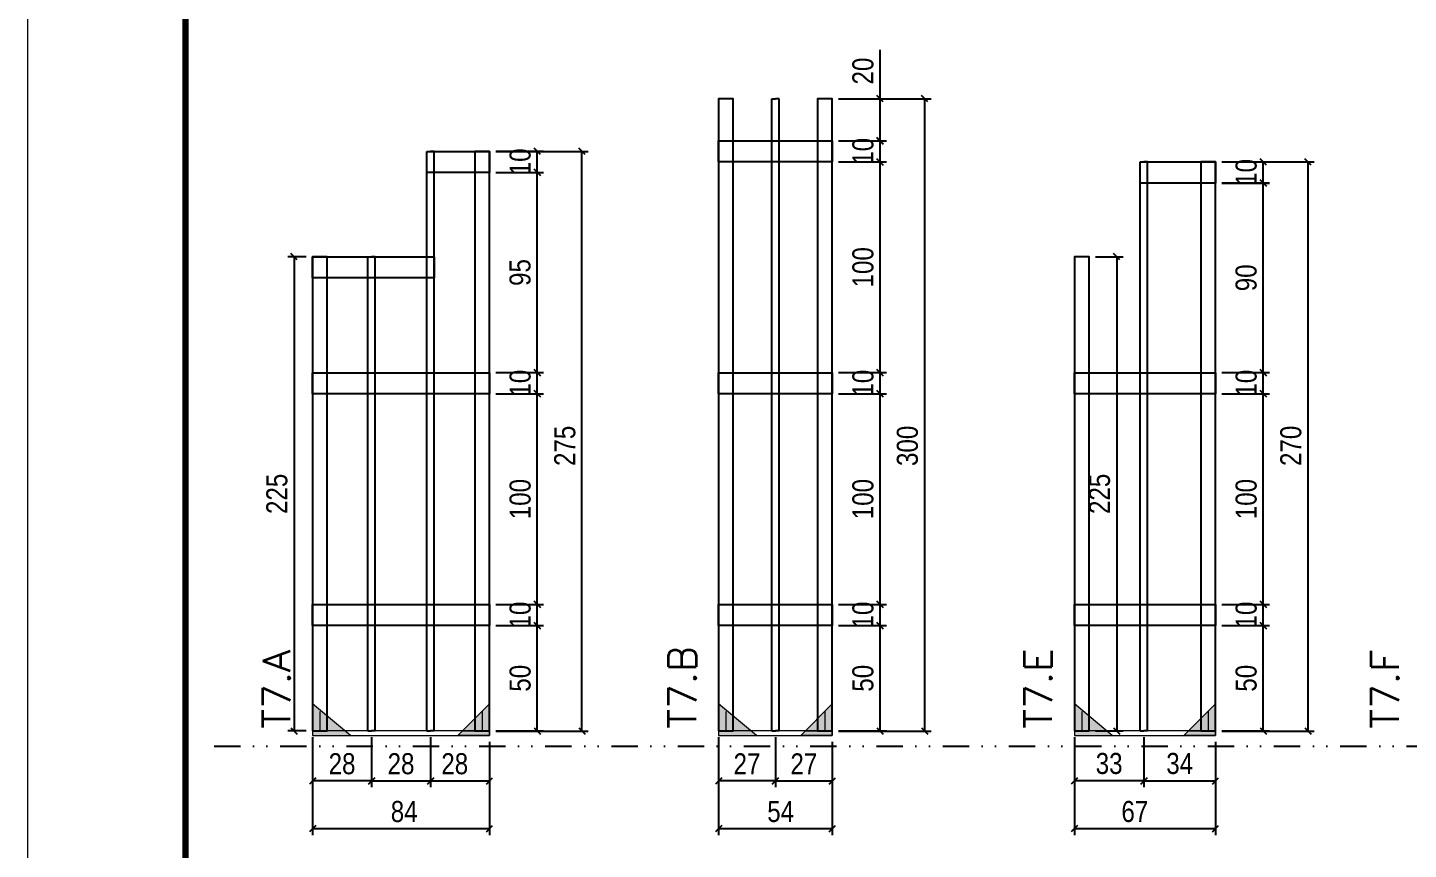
# Model space of a CAD drawing. Extents: x 14400 to 27878, y -21631 to 6985.
# Drawn here: x 19182 to 19838, y -666 to -277 of the extents above; entities that cross this region are included whole.
import ezdxf

# ---------------------------------------------------------------- set-up
doc = ezdxf.new("R2010")
doc.units = 0
for name, pattern in [('DASHED', [0.75, 0.5, -0.25]), ('DIVIDE2', [0.625, 0.25, -0.125, 0, -0.125, 0, -0.125]), ('HIDDEN', [0.375, 0.25, -0.125])]:
    doc.linetypes.add(name, pattern=pattern)
for name, color, linetype in [('COTA', 241, 'Continuous'), ('Nível', 160, 'Continuous'), ('SARR_2.2x10', 60, 'Continuous'), ('SARR_3.5x7', 81, 'Continuous'), ('SARR_7x7', 40, 'Continuous')]:
    doc.layers.add(name, color=color, linetype=linetype)
for name, color, linetype, lineweight in [('Folhas', 255, 'Continuous', 9), ('Madeira', 126, 'Continuous', 18), ('Sarr 2.2x7', 40, 'Continuous', 9), ('SARRAFO DE PRESSAO', 251, 'DASHED', 9), ('Texto Seção', 7, 'Continuous', 15)]:
    doc.layers.add(name, color=color, linetype=linetype, lineweight=lineweight)
doc.styles.add('COTA TECNICA', font='techl___.ttf', dxfattribs={"height": 10})
doc.styles.add('REGUA-120', font='ROMANS.shx', dxfattribs={"height": 15})
doc.dimstyles.new('PAINEL', dxfattribs={"dimtxt": 10, "dimasz": 3, "dimexe": 3, "dimexo": 3, "dimgap": 3, "dimtad": 1, "dimdec": 1, "dimzin": 12, "dimdsep": 46, "dimtxsty": 'COTA TECNICA', "dimblk1": 'OBLIQUE', "dimblk2": 'OBLIQUE', "dimsah": 1, "dimcen": 0.9, "dimclrd": 4, "dimclre": 4, "dimclrt": 240, "dimadec": 1, "dimazin": 3, "dimtfac": 1, "dimtdec": 1, "dimtmove": 0, "dimatfit": 3, "dimfxl": 1, "dimtolj": 1, "dimtzin": 12, "dimarcsym": 0})

# ---------------------------------------------------------------- blocks, each defined once
blk = doc.blocks.new('9999999999')
at = {"layer": 'Folhas'}
blk.add_lwpolyline([(98138.98, 34190.21), (99623.98, 34190.21), (99623.98, 35240.21), (98138.98, 35240.21)], close=True, dxfattribs=at)
at = {"layer": 'Folhas', "color": 30, "const_width": 3}
blk.add_lwpolyline([(98213.98, 34230.21), (99583.98, 34230.21), (99583.98, 35200.21), (98213.98, 35200.21)], close=True, dxfattribs=at)
blk = doc.blocks.new('_Oblique')
at = {"color": 0, "linetype": 'ByBlock', "lineweight": -2}
blk.add_line((-0.5, -0.5), (0.5, 0.5), dxfattribs=at)
blk = doc.blocks.new('*D7256')
at = {"layer": 'COTA', "color": 4, "lineweight": -2, "transparency": 16777216}
for p, q in [((19317.25, -628.44), (19317.25, -659.62)), ((19401.25, -628.44), (19401.25, -659.62)), ((19401.25, -656.62), (19317.25, -656.62))]:
    blk.add_line(p, q, dxfattribs=at)
at = {"layer": 'Defpoints', "color": 0, "transparency": 16777216}
for p in [(19317.25, -625.44), (19401.25, -625.44), (19317.25, -656.62)]:
    blk.add_point(p, dxfattribs=at)
at = {"layer": 'COTA', "color": 4, "lineweight": -2, "transparency": 16777216, "xscale": 3, "yscale": 3, "zscale": 3, "rotation": 180}
blk.add_blockref('_Oblique', (19317.25, -656.62), dxfattribs=at)
at = {"layer": 'COTA', "color": 4, "lineweight": -2, "transparency": 16777216, "xscale": 3, "yscale": 3, "zscale": 3}
blk.add_blockref('_Oblique', (19401.25, -656.62), dxfattribs=at)
at = {"layer": 'COTA', "color": 240, "transparency": 16777216, "insert": (19360.75, -648.52), "char_height": 10, "attachment_point": 5, "style": 'COTA TECNICA'}
blk.add_mtext('\\A1;84', dxfattribs=at)
blk = doc.blocks.new('*D7257')
at = {"layer": 'COTA', "color": 4, "lineweight": -2, "transparency": 16777216}
for p, q in [((19317.25, -613.24), (19317.25, -636.94)), ((19345.25, -613.24), (19345.25, -636.94)), ((19345.25, -633.94), (19317.25, -633.94))]:
    blk.add_line(p, q, dxfattribs=at)
at = {"layer": 'Defpoints', "color": 0, "transparency": 16777216}
for p in [(19317.25, -610.24), (19345.25, -610.24), (19317.25, -633.94)]:
    blk.add_point(p, dxfattribs=at)
at = {"layer": 'COTA', "color": 4, "lineweight": -2, "transparency": 16777216, "xscale": 3, "yscale": 3, "zscale": 3, "rotation": 180}
blk.add_blockref('_Oblique', (19317.25, -633.94), dxfattribs=at)
at = {"layer": 'COTA', "color": 4, "lineweight": -2, "transparency": 16777216, "xscale": 3, "yscale": 3, "zscale": 3}
blk.add_blockref('_Oblique', (19345.25, -633.94), dxfattribs=at)
at = {"layer": 'COTA', "color": 240, "transparency": 16777216, "insert": (19331.25, -625.85), "char_height": 10, "attachment_point": 5, "style": 'COTA TECNICA'}
blk.add_mtext('\\A1;28', dxfattribs=at)
blk = doc.blocks.new('*D7258')
at = {"layer": 'COTA', "color": 4, "lineweight": -2, "transparency": 16777216}
for p, q in [((19373.25, -613.24), (19373.25, -636.94)), ((19401.25, -615.44), (19401.25, -636.94)), ((19373.25, -633.94), (19401.25, -633.94))]:
    blk.add_line(p, q, dxfattribs=at)
at = {"layer": 'Defpoints', "color": 0, "transparency": 16777216}
for p in [(19373.25, -610.24), (19401.25, -612.44), (19401.25, -633.94)]:
    blk.add_point(p, dxfattribs=at)
at = {"layer": 'COTA', "color": 4, "lineweight": -2, "transparency": 16777216, "xscale": 3, "yscale": 3, "zscale": 3, "rotation": 180}
blk.add_blockref('_Oblique', (19373.25, -633.94), dxfattribs=at)
at = {"layer": 'COTA', "color": 4, "lineweight": -2, "transparency": 16777216, "xscale": 3, "yscale": 3, "zscale": 3}
blk.add_blockref('_Oblique', (19401.25, -633.94), dxfattribs=at)
at = {"layer": 'COTA', "color": 240, "transparency": 16777216, "insert": (19384.75, -625.85), "char_height": 10, "attachment_point": 5, "style": 'COTA TECNICA'}
blk.add_mtext('\\A1;28', dxfattribs=at)
blk = doc.blocks.new('*D7259')
at = {"layer": 'COTA', "color": 4, "lineweight": -2, "transparency": 16777216}
for p, q in [((19404.25, -560.24), (19426.95, -560.24)), ((19423.95, -610.24), (19423.95, -560.24)), ((19404.25, -610.24), (19426.95, -610.24))]:
    blk.add_line(p, q, dxfattribs=at)
at = {"layer": 'Defpoints', "color": 0, "transparency": 16777216}
for p in [(19401.25, -560.24), (19423.95, -560.24), (19401.25, -610.24)]:
    blk.add_point(p, dxfattribs=at)
at = {"layer": 'COTA', "color": 4, "lineweight": -2, "transparency": 16777216, "xscale": 3, "yscale": 3, "zscale": 3}
for p, rotation in [((19423.95, -560.24), 90), ((19423.95, -610.24), 270)]:
    blk.add_blockref('_Oblique', p, dxfattribs=dict(at, rotation=rotation))
at = {"layer": 'COTA', "color": 240, "transparency": 16777216, "insert": (19415.84, -585.24), "char_height": 10, "attachment_point": 5, "rotation": 90, "style": 'COTA TECNICA'}
blk.add_mtext('\\A1;50', dxfattribs=at)
blk = doc.blocks.new('*D7260')
at = {"layer": 'COTA', "color": 4, "lineweight": -2, "transparency": 16777216}
for p, q in [((19345.25, -613.24), (19345.25, -636.94)), ((19373.25, -613.24), (19373.25, -636.94)), ((19345.25, -633.94), (19373.25, -633.94))]:
    blk.add_line(p, q, dxfattribs=at)
at = {"layer": 'Defpoints', "color": 0, "transparency": 16777216}
for p in [(19345.25, -610.24), (19373.25, -610.24), (19373.25, -633.94)]:
    blk.add_point(p, dxfattribs=at)
at = {"layer": 'COTA', "color": 4, "lineweight": -2, "transparency": 16777216, "xscale": 3, "yscale": 3, "zscale": 3, "rotation": 180}
blk.add_blockref('_Oblique', (19345.25, -633.94), dxfattribs=at)
at = {"layer": 'COTA', "color": 4, "lineweight": -2, "transparency": 16777216, "xscale": 3, "yscale": 3, "zscale": 3}
blk.add_blockref('_Oblique', (19373.25, -633.94), dxfattribs=at)
at = {"layer": 'COTA', "color": 240, "transparency": 16777216, "insert": (19359.25, -625.85), "char_height": 10, "attachment_point": 5, "style": 'COTA TECNICA'}
blk.add_mtext('\\A1;28', dxfattribs=at)
blk = doc.blocks.new('*D7261')
at = {"layer": 'COTA', "color": 4, "lineweight": -2, "transparency": 16777216}
for p, q in [((19404.25, -550.24), (19426.95, -550.24)), ((19423.95, -560.24), (19423.95, -550.24)), ((19404.25, -560.24), (19426.95, -560.24))]:
    blk.add_line(p, q, dxfattribs=at)
at = {"layer": 'Defpoints', "color": 0, "transparency": 16777216}
for p in [(19401.25, -550.24), (19423.95, -550.24), (19401.25, -560.24)]:
    blk.add_point(p, dxfattribs=at)
at = {"layer": 'COTA', "color": 4, "lineweight": -2, "transparency": 16777216, "xscale": 3, "yscale": 3, "zscale": 3}
for p, rotation in [((19423.95, -550.24), 90), ((19423.95, -560.24), 270)]:
    blk.add_blockref('_Oblique', p, dxfattribs=dict(at, rotation=rotation))
at = {"layer": 'COTA', "color": 240, "transparency": 16777216, "insert": (19415.84, -555.24), "char_height": 10, "attachment_point": 5, "rotation": 90, "style": 'COTA TECNICA'}
blk.add_mtext('\\A1;10', dxfattribs=at)
blk = doc.blocks.new('*D7262')
at = {"layer": 'COTA', "color": 4, "lineweight": -2, "transparency": 16777216}
for p, q in [((19404.25, -450.24), (19426.95, -450.24)), ((19423.95, -550.24), (19423.95, -450.24)), ((19404.25, -550.24), (19426.95, -550.24))]:
    blk.add_line(p, q, dxfattribs=at)
at = {"layer": 'Defpoints', "color": 0, "transparency": 16777216}
for p in [(19401.25, -450.24), (19423.95, -450.24), (19401.25, -550.24)]:
    blk.add_point(p, dxfattribs=at)
at = {"layer": 'COTA', "color": 4, "lineweight": -2, "transparency": 16777216, "xscale": 3, "yscale": 3, "zscale": 3}
for p, rotation in [((19423.95, -450.24), 90), ((19423.95, -550.24), 270)]:
    blk.add_blockref('_Oblique', p, dxfattribs=dict(at, rotation=rotation))
at = {"layer": 'COTA', "color": 240, "transparency": 16777216, "insert": (19415.84, -500.24), "char_height": 10, "attachment_point": 5, "rotation": 90, "style": 'COTA TECNICA'}
blk.add_mtext('\\A1;100', dxfattribs=at)
blk = doc.blocks.new('*D7263')
at = {"layer": 'COTA', "color": 4, "lineweight": -2, "transparency": 16777216}
for p, q in [((19404.25, -440.24), (19426.95, -440.24)), ((19423.95, -450.24), (19423.95, -440.24)), ((19404.25, -450.24), (19426.95, -450.24))]:
    blk.add_line(p, q, dxfattribs=at)
at = {"layer": 'Defpoints', "color": 0, "transparency": 16777216}
for p in [(19401.25, -440.24), (19423.95, -440.24), (19401.25, -450.24)]:
    blk.add_point(p, dxfattribs=at)
at = {"layer": 'COTA', "color": 4, "lineweight": -2, "transparency": 16777216, "xscale": 3, "yscale": 3, "zscale": 3}
for p, rotation in [((19423.95, -440.24), 90), ((19423.95, -450.24), 270)]:
    blk.add_blockref('_Oblique', p, dxfattribs=dict(at, rotation=rotation))
at = {"layer": 'COTA', "color": 240, "transparency": 16777216, "insert": (19415.84, -445.24), "char_height": 10, "attachment_point": 5, "rotation": 90, "style": 'COTA TECNICA'}
blk.add_mtext('\\A1;10', dxfattribs=at)
blk = doc.blocks.new('*D7264')
at = {"layer": 'COTA', "color": 4, "lineweight": -2, "transparency": 16777216}
for p, q in [((19404.25, -345.24), (19426.95, -345.24)), ((19423.95, -440.24), (19423.95, -345.24)), ((19404.25, -440.24), (19426.95, -440.24))]:
    blk.add_line(p, q, dxfattribs=at)
at = {"layer": 'Defpoints', "color": 0, "transparency": 16777216}
for p in [(19401.25, -345.24), (19423.95, -345.24), (19401.25, -440.24)]:
    blk.add_point(p, dxfattribs=at)
at = {"layer": 'COTA', "color": 4, "lineweight": -2, "transparency": 16777216, "xscale": 3, "yscale": 3, "zscale": 3}
for p, rotation in [((19423.95, -345.24), 90), ((19423.95, -440.24), 270)]:
    blk.add_blockref('_Oblique', p, dxfattribs=dict(at, rotation=rotation))
at = {"layer": 'COTA', "color": 240, "transparency": 16777216, "insert": (19415.81, -392.74), "char_height": 10, "attachment_point": 5, "rotation": 90, "style": 'COTA TECNICA'}
blk.add_mtext('\\A1;95', dxfattribs=at)
blk = doc.blocks.new('*D7265')
at = {"layer": 'COTA', "color": 4, "lineweight": -2, "transparency": 16777216}
for p, q in [((19404.25, -335.24), (19426.95, -335.24)), ((19423.95, -345.24), (19423.95, -335.24)), ((19404.25, -345.24), (19426.95, -345.24))]:
    blk.add_line(p, q, dxfattribs=at)
at = {"layer": 'Defpoints', "color": 0, "transparency": 16777216}
for p in [(19401.25, -335.24), (19423.95, -335.24), (19401.25, -345.24)]:
    blk.add_point(p, dxfattribs=at)
at = {"layer": 'COTA', "color": 4, "lineweight": -2, "transparency": 16777216, "xscale": 3, "yscale": 3, "zscale": 3}
for p, rotation in [((19423.95, -335.24), 90), ((19423.95, -345.24), 270)]:
    blk.add_blockref('_Oblique', p, dxfattribs=dict(at, rotation=rotation))
at = {"layer": 'COTA', "color": 240, "transparency": 16777216, "insert": (19415.84, -340.24), "char_height": 10, "attachment_point": 5, "rotation": 90, "style": 'COTA TECNICA'}
blk.add_mtext('\\A1;10', dxfattribs=at)
blk = doc.blocks.new('*D7266')
at = {"layer": 'COTA', "color": 4, "lineweight": -2, "transparency": 16777216}
for p, q in [((19404.25, -335.28), (19448.16, -335.28)), ((19445.16, -610.28), (19445.16, -335.28)), ((19404.25, -610.28), (19448.16, -610.28))]:
    blk.add_line(p, q, dxfattribs=at)
at = {"layer": 'Defpoints', "color": 0, "transparency": 16777216}
for p in [(19401.25, -335.28), (19445.16, -335.28), (19401.25, -610.28)]:
    blk.add_point(p, dxfattribs=at)
at = {"layer": 'COTA', "color": 4, "lineweight": -2, "transparency": 16777216, "xscale": 3, "yscale": 3, "zscale": 3}
for p, rotation in [((19445.16, -335.28), 90), ((19445.16, -610.28), 270)]:
    blk.add_blockref('_Oblique', p, dxfattribs=dict(at, rotation=rotation))
at = {"layer": 'COTA', "color": 240, "transparency": 16777216, "insert": (19437.05, -474.98), "char_height": 10, "attachment_point": 5, "rotation": 90, "style": 'COTA TECNICA'}
blk.add_mtext('\\A1;275', dxfattribs=at)
blk = doc.blocks.new('*D7247')
at = {"layer": 'COTA', "color": 4, "lineweight": -2, "transparency": 16777216}
for p, q in [((19509.99, -628.44), (19509.99, -659.62)), ((19563.99, -628.44), (19563.99, -659.62)), ((19563.99, -656.62), (19509.99, -656.62))]:
    blk.add_line(p, q, dxfattribs=at)
at = {"layer": 'Defpoints', "color": 0, "transparency": 16777216}
for p in [(19509.99, -625.44), (19563.99, -625.44), (19509.99, -656.62)]:
    blk.add_point(p, dxfattribs=at)
at = {"layer": 'COTA', "color": 4, "lineweight": -2, "transparency": 16777216, "xscale": 3, "yscale": 3, "zscale": 3, "rotation": 180}
blk.add_blockref('_Oblique', (19509.99, -656.62), dxfattribs=at)
at = {"layer": 'COTA', "color": 4, "lineweight": -2, "transparency": 16777216, "xscale": 3, "yscale": 3, "zscale": 3}
blk.add_blockref('_Oblique', (19563.99, -656.62), dxfattribs=at)
at = {"layer": 'COTA', "color": 240, "transparency": 16777216, "insert": (19539.49, -648.51), "char_height": 10, "attachment_point": 5, "style": 'COTA TECNICA'}
blk.add_mtext('\\A1;54', dxfattribs=at)
blk = doc.blocks.new('*D7248')
at = {"layer": 'COTA', "color": 4, "lineweight": -2, "transparency": 16777216}
for p, q in [((19509.99, -613.24), (19509.99, -636.94)), ((19536.99, -613.24), (19536.99, -636.94)), ((19536.99, -633.94), (19509.99, -633.94))]:
    blk.add_line(p, q, dxfattribs=at)
at = {"layer": 'Defpoints', "color": 0, "transparency": 16777216}
for p in [(19509.99, -610.24), (19536.99, -610.24), (19509.99, -633.94)]:
    blk.add_point(p, dxfattribs=at)
at = {"layer": 'COTA', "color": 4, "lineweight": -2, "transparency": 16777216, "xscale": 3, "yscale": 3, "zscale": 3, "rotation": 180}
blk.add_blockref('_Oblique', (19509.99, -633.94), dxfattribs=at)
at = {"layer": 'COTA', "color": 4, "lineweight": -2, "transparency": 16777216, "xscale": 3, "yscale": 3, "zscale": 3}
blk.add_blockref('_Oblique', (19536.99, -633.94), dxfattribs=at)
at = {"layer": 'COTA', "color": 240, "transparency": 16777216, "insert": (19523.49, -625.87), "char_height": 10, "attachment_point": 5, "style": 'COTA TECNICA'}
blk.add_mtext('\\A1;27', dxfattribs=at)
blk = doc.blocks.new('*D7249')
at = {"layer": 'COTA', "color": 4, "lineweight": -2, "transparency": 16777216}
for p, q in [((19566.99, -560.24), (19589.69, -560.24)), ((19586.69, -610.24), (19586.69, -560.24)), ((19566.99, -610.24), (19589.69, -610.24))]:
    blk.add_line(p, q, dxfattribs=at)
at = {"layer": 'Defpoints', "color": 0, "transparency": 16777216}
for p in [(19563.99, -560.24), (19586.69, -560.24), (19563.99, -610.24)]:
    blk.add_point(p, dxfattribs=at)
at = {"layer": 'COTA', "color": 4, "lineweight": -2, "transparency": 16777216, "xscale": 3, "yscale": 3, "zscale": 3}
for p, rotation in [((19586.69, -560.24), 90), ((19586.69, -610.24), 270)]:
    blk.add_blockref('_Oblique', p, dxfattribs=dict(at, rotation=rotation))
at = {"layer": 'COTA', "color": 240, "transparency": 16777216, "insert": (19578.58, -585.24), "char_height": 10, "attachment_point": 5, "rotation": 90, "style": 'COTA TECNICA'}
blk.add_mtext('\\A1;50', dxfattribs=at)
blk = doc.blocks.new('*D7250')
at = {"layer": 'COTA', "color": 4, "lineweight": -2, "transparency": 16777216}
for p, q in [((19566.99, -550.24), (19589.69, -550.24)), ((19586.69, -560.24), (19586.69, -550.24)), ((19566.99, -560.24), (19589.69, -560.24))]:
    blk.add_line(p, q, dxfattribs=at)
at = {"layer": 'Defpoints', "color": 0, "transparency": 16777216}
for p in [(19563.99, -550.24), (19586.69, -550.24), (19563.99, -560.24)]:
    blk.add_point(p, dxfattribs=at)
at = {"layer": 'COTA', "color": 4, "lineweight": -2, "transparency": 16777216, "xscale": 3, "yscale": 3, "zscale": 3}
for p, rotation in [((19586.69, -550.24), 90), ((19586.69, -560.24), 270)]:
    blk.add_blockref('_Oblique', p, dxfattribs=dict(at, rotation=rotation))
at = {"layer": 'COTA', "color": 240, "transparency": 16777216, "insert": (19578.59, -555.24), "char_height": 10, "attachment_point": 5, "rotation": 90, "style": 'COTA TECNICA'}
blk.add_mtext('\\A1;10', dxfattribs=at)
blk = doc.blocks.new('*D7251')
at = {"layer": 'COTA', "color": 4, "lineweight": -2, "transparency": 16777216}
for p, q in [((19566.99, -450.24), (19589.69, -450.24)), ((19586.69, -550.24), (19586.69, -450.24)), ((19566.99, -550.24), (19589.69, -550.24))]:
    blk.add_line(p, q, dxfattribs=at)
at = {"layer": 'Defpoints', "color": 0, "transparency": 16777216}
for p in [(19563.99, -450.24), (19586.69, -450.24), (19563.99, -550.24)]:
    blk.add_point(p, dxfattribs=at)
at = {"layer": 'COTA', "color": 4, "lineweight": -2, "transparency": 16777216, "xscale": 3, "yscale": 3, "zscale": 3}
for p, rotation in [((19586.69, -450.24), 90), ((19586.69, -550.24), 270)]:
    blk.add_blockref('_Oblique', p, dxfattribs=dict(at, rotation=rotation))
at = {"layer": 'COTA', "color": 240, "transparency": 16777216, "insert": (19578.59, -500.24), "char_height": 10, "attachment_point": 5, "rotation": 90, "style": 'COTA TECNICA'}
blk.add_mtext('\\A1;100', dxfattribs=at)
blk = doc.blocks.new('*D7252')
at = {"layer": 'COTA', "color": 4, "lineweight": -2, "transparency": 16777216}
for p, q in [((19566.99, -440.24), (19589.69, -440.24)), ((19586.69, -450.24), (19586.69, -440.24)), ((19566.99, -450.24), (19589.69, -450.24))]:
    blk.add_line(p, q, dxfattribs=at)
at = {"layer": 'Defpoints', "color": 0, "transparency": 16777216}
for p in [(19563.99, -440.24), (19586.69, -440.24), (19563.99, -450.24)]:
    blk.add_point(p, dxfattribs=at)
at = {"layer": 'COTA', "color": 4, "lineweight": -2, "transparency": 16777216, "xscale": 3, "yscale": 3, "zscale": 3}
for p, rotation in [((19586.69, -440.24), 90), ((19586.69, -450.24), 270)]:
    blk.add_blockref('_Oblique', p, dxfattribs=dict(at, rotation=rotation))
at = {"layer": 'COTA', "color": 240, "transparency": 16777216, "insert": (19578.59, -445.24), "char_height": 10, "attachment_point": 5, "rotation": 90, "style": 'COTA TECNICA'}
blk.add_mtext('\\A1;10', dxfattribs=at)
blk = doc.blocks.new('*D7253')
at = {"layer": 'COTA', "color": 4, "lineweight": -2, "transparency": 16777216}
for p, q in [((19566.99, -340.28), (19589.69, -340.28)), ((19586.69, -440.24), (19586.69, -340.28)), ((19566.99, -440.24), (19589.69, -440.24))]:
    blk.add_line(p, q, dxfattribs=at)
at = {"layer": 'Defpoints', "color": 0, "transparency": 16777216}
for p in [(19563.99, -340.28), (19586.69, -340.28), (19563.99, -440.24)]:
    blk.add_point(p, dxfattribs=at)
at = {"layer": 'COTA', "color": 4, "lineweight": -2, "transparency": 16777216, "xscale": 3, "yscale": 3, "zscale": 3}
for p, rotation in [((19586.69, -340.28), 90), ((19586.69, -440.24), 270)]:
    blk.add_blockref('_Oblique', p, dxfattribs=dict(at, rotation=rotation))
at = {"layer": 'COTA', "color": 240, "transparency": 16777216, "insert": (19578.59, -390.26), "char_height": 10, "attachment_point": 5, "rotation": 90, "style": 'COTA TECNICA'}
blk.add_mtext('\\A1;100', dxfattribs=at)
blk = doc.blocks.new('*D7254')
at = {"layer": 'COTA', "color": 4, "lineweight": -2, "transparency": 16777216}
for p, q in [((19566.99, -330.24), (19589.69, -330.24)), ((19586.69, -340.24), (19586.69, -330.24)), ((19566.99, -340.24), (19589.69, -340.24))]:
    blk.add_line(p, q, dxfattribs=at)
at = {"layer": 'Defpoints', "color": 0, "transparency": 16777216}
for p in [(19563.99, -330.24), (19586.69, -330.24), (19563.99, -340.24)]:
    blk.add_point(p, dxfattribs=at)
at = {"layer": 'COTA', "color": 4, "lineweight": -2, "transparency": 16777216, "xscale": 3, "yscale": 3, "zscale": 3}
for p, rotation in [((19586.69, -330.24), 90), ((19586.69, -340.24), 270)]:
    blk.add_blockref('_Oblique', p, dxfattribs=dict(at, rotation=rotation))
at = {"layer": 'COTA', "color": 240, "transparency": 16777216, "insert": (19578.59, -335.24), "char_height": 10, "attachment_point": 5, "rotation": 90, "style": 'COTA TECNICA'}
blk.add_mtext('\\A1;10', dxfattribs=at)
blk = doc.blocks.new('*D7255')
at = {"layer": 'COTA', "color": 4, "lineweight": -2, "transparency": 16777216}
for p, q in [((19566.99, -310.28), (19610.91, -310.28)), ((19607.91, -610.28), (19607.91, -310.28)), ((19566.99, -610.28), (19610.91, -610.28))]:
    blk.add_line(p, q, dxfattribs=at)
at = {"layer": 'Defpoints', "color": 0, "transparency": 16777216}
for p in [(19563.99, -310.28), (19607.91, -310.28), (19563.99, -610.28)]:
    blk.add_point(p, dxfattribs=at)
at = {"layer": 'COTA', "color": 4, "lineweight": -2, "transparency": 16777216, "xscale": 3, "yscale": 3, "zscale": 3}
for p, rotation in [((19607.91, -310.28), 90), ((19607.91, -610.28), 270)]:
    blk.add_blockref('_Oblique', p, dxfattribs=dict(at, rotation=rotation))
at = {"layer": 'COTA', "color": 240, "transparency": 16777216, "insert": (19599.69, -474.98), "char_height": 10, "attachment_point": 5, "rotation": 90, "style": 'COTA TECNICA'}
blk.add_mtext('\\A1;300', dxfattribs=at)
blk = doc.blocks.new('*D7246')
at = {"layer": 'COTA', "color": 4, "lineweight": -2, "transparency": 16777216}
for p, q in [((19536.99, -613.24), (19536.99, -636.94)), ((19563.99, -615.44), (19563.99, -636.94)), ((19536.99, -633.94), (19563.99, -633.94))]:
    blk.add_line(p, q, dxfattribs=at)
at = {"layer": 'Defpoints', "color": 0, "transparency": 16777216}
for p in [(19536.99, -610.24), (19563.99, -612.44), (19563.99, -633.94)]:
    blk.add_point(p, dxfattribs=at)
at = {"layer": 'COTA', "color": 4, "lineweight": -2, "transparency": 16777216, "xscale": 3, "yscale": 3, "zscale": 3, "rotation": 180}
blk.add_blockref('_Oblique', (19536.99, -633.94), dxfattribs=at)
at = {"layer": 'COTA', "color": 4, "lineweight": -2, "transparency": 16777216, "xscale": 3, "yscale": 3, "zscale": 3}
blk.add_blockref('_Oblique', (19563.99, -633.94), dxfattribs=at)
at = {"layer": 'COTA', "color": 240, "transparency": 16777216, "insert": (19550.49, -625.87), "char_height": 10, "attachment_point": 5, "style": 'COTA TECNICA'}
blk.add_mtext('\\A1;27', dxfattribs=at)
blk = doc.blocks.new('*D7279')
at = {"layer": 'COTA', "color": 4, "lineweight": -2, "transparency": 16777216}
for p, q in [((19314.25, -385.28), (19305.45, -385.28)), ((19308.45, -385.28), (19308.45, -610.24)), ((19314.25, -610.24), (19305.45, -610.24))]:
    blk.add_line(p, q, dxfattribs=at)
at = {"layer": 'Defpoints', "color": 0, "transparency": 16777216}
for p in [(19317.25, -385.28), (19308.45, -610.24), (19317.25, -610.24)]:
    blk.add_point(p, dxfattribs=at)
at = {"layer": 'COTA', "color": 4, "lineweight": -2, "transparency": 16777216, "xscale": 3, "yscale": 3, "zscale": 3}
for p, rotation in [((19308.45, -385.28), 90), ((19308.45, -610.24), 270)]:
    blk.add_blockref('_Oblique', p, dxfattribs=dict(at, rotation=rotation))
at = {"layer": 'COTA', "color": 240, "transparency": 16777216, "insert": (19300.34, -497.76), "char_height": 10, "attachment_point": 5, "rotation": 90, "style": 'COTA TECNICA'}
blk.add_mtext('\\A1;225', dxfattribs=at)
blk = doc.blocks.new('*D7276')
at = {"layer": 'COTA', "color": 4, "lineweight": -2, "transparency": 16777216}
for p, q in [((19586.69, -310.28), (19586.69, -287.06)), ((19566.99, -310.28), (19589.69, -310.28)), ((19586.69, -330.28), (19586.69, -310.28)), ((19566.99, -330.28), (19589.69, -330.28))]:
    blk.add_line(p, q, dxfattribs=at)
at = {"layer": 'Defpoints', "color": 0, "transparency": 16777216}
for p in [(19563.99, -310.28), (19586.69, -310.28), (19563.99, -330.28)]:
    blk.add_point(p, dxfattribs=at)
at = {"layer": 'COTA', "color": 4, "lineweight": -2, "transparency": 16777216, "xscale": 3, "yscale": 3, "zscale": 3}
for p, rotation in [((19586.69, -310.28), 90), ((19586.69, -330.28), 270)]:
    blk.add_blockref('_Oblique', p, dxfattribs=dict(at, rotation=rotation))
at = {"layer": 'COTA', "color": 240, "transparency": 16777216, "insert": (19578.59, -297.17), "char_height": 10, "attachment_point": 5, "rotation": 90, "style": 'COTA TECNICA'}
blk.add_mtext('\\A1;20', dxfattribs=at)
blk = doc.blocks.new('*D7236')
at = {"layer": 'COTA', "color": 4, "lineweight": -2, "transparency": 16777216}
for p, q in [((19678.93, -628.44), (19678.93, -659.62)), ((19745.93, -628.44), (19745.93, -659.62)), ((19745.93, -656.62), (19678.93, -656.62))]:
    blk.add_line(p, q, dxfattribs=at)
at = {"layer": 'Defpoints', "color": 0, "transparency": 16777216}
for p in [(19678.93, -625.44), (19745.93, -625.44), (19678.93, -656.62)]:
    blk.add_point(p, dxfattribs=at)
at = {"layer": 'COTA', "color": 4, "lineweight": -2, "transparency": 16777216, "xscale": 3, "yscale": 3, "zscale": 3, "rotation": 180}
blk.add_blockref('_Oblique', (19678.93, -656.62), dxfattribs=at)
at = {"layer": 'COTA', "color": 4, "lineweight": -2, "transparency": 16777216, "xscale": 3, "yscale": 3, "zscale": 3}
blk.add_blockref('_Oblique', (19745.93, -656.62), dxfattribs=at)
at = {"layer": 'COTA', "color": 240, "transparency": 16777216, "insert": (19707.63, -648.52), "char_height": 10, "attachment_point": 5, "style": 'COTA TECNICA'}
blk.add_mtext('\\A1;67', dxfattribs=at)
blk = doc.blocks.new('*D7237')
at = {"layer": 'COTA', "color": 4, "lineweight": -2, "transparency": 16777216}
for p, q in [((19678.93, -613.24), (19678.93, -636.94)), ((19711.93, -613.24), (19711.93, -636.94)), ((19711.93, -633.94), (19678.93, -633.94))]:
    blk.add_line(p, q, dxfattribs=at)
at = {"layer": 'Defpoints', "color": 0, "transparency": 16777216}
for p in [(19678.93, -610.24), (19711.93, -610.24), (19678.93, -633.94)]:
    blk.add_point(p, dxfattribs=at)
at = {"layer": 'COTA', "color": 4, "lineweight": -2, "transparency": 16777216, "xscale": 3, "yscale": 3, "zscale": 3, "rotation": 180}
blk.add_blockref('_Oblique', (19678.93, -633.94), dxfattribs=at)
at = {"layer": 'COTA', "color": 4, "lineweight": -2, "transparency": 16777216, "xscale": 3, "yscale": 3, "zscale": 3}
blk.add_blockref('_Oblique', (19711.93, -633.94), dxfattribs=at)
at = {"layer": 'COTA', "color": 240, "transparency": 16777216, "insert": (19695.43, -625.72), "char_height": 10, "attachment_point": 5, "style": 'COTA TECNICA'}
blk.add_mtext('\\A1;33', dxfattribs=at)
blk = doc.blocks.new('*D7238')
at = {"layer": 'COTA', "color": 4, "lineweight": -2, "transparency": 16777216}
for p, q in [((19748.93, -560.24), (19771.63, -560.24)), ((19768.63, -610.24), (19768.63, -560.24)), ((19748.93, -610.24), (19771.63, -610.24))]:
    blk.add_line(p, q, dxfattribs=at)
at = {"layer": 'Defpoints', "color": 0, "transparency": 16777216}
for p in [(19745.93, -560.24), (19768.63, -560.24), (19745.93, -610.24)]:
    blk.add_point(p, dxfattribs=at)
at = {"layer": 'COTA', "color": 4, "lineweight": -2, "transparency": 16777216, "xscale": 3, "yscale": 3, "zscale": 3}
for p, rotation in [((19768.63, -560.24), 90), ((19768.63, -610.24), 270)]:
    blk.add_blockref('_Oblique', p, dxfattribs=dict(at, rotation=rotation))
at = {"layer": 'COTA', "color": 240, "transparency": 16777216, "insert": (19760.52, -585.24), "char_height": 10, "attachment_point": 5, "rotation": 90, "style": 'COTA TECNICA'}
blk.add_mtext('\\A1;50', dxfattribs=at)
blk = doc.blocks.new('*D7239')
at = {"layer": 'COTA', "color": 4, "lineweight": -2, "transparency": 16777216}
for p, q in [((19748.93, -550.24), (19771.63, -550.24)), ((19768.63, -560.24), (19768.63, -550.24)), ((19748.93, -560.24), (19771.63, -560.24))]:
    blk.add_line(p, q, dxfattribs=at)
at = {"layer": 'Defpoints', "color": 0, "transparency": 16777216}
for p in [(19745.93, -550.24), (19768.63, -550.24), (19745.93, -560.24)]:
    blk.add_point(p, dxfattribs=at)
at = {"layer": 'COTA', "color": 4, "lineweight": -2, "transparency": 16777216, "xscale": 3, "yscale": 3, "zscale": 3}
for p, rotation in [((19768.63, -550.24), 90), ((19768.63, -560.24), 270)]:
    blk.add_blockref('_Oblique', p, dxfattribs=dict(at, rotation=rotation))
at = {"layer": 'COTA', "color": 240, "transparency": 16777216, "insert": (19760.53, -555.24), "char_height": 10, "attachment_point": 5, "rotation": 90, "style": 'COTA TECNICA'}
blk.add_mtext('\\A1;10', dxfattribs=at)
blk = doc.blocks.new('*D7240')
at = {"layer": 'COTA', "color": 4, "lineweight": -2, "transparency": 16777216}
for p, q in [((19748.93, -450.24), (19771.63, -450.24)), ((19768.63, -550.24), (19768.63, -450.24)), ((19748.93, -550.24), (19771.63, -550.24))]:
    blk.add_line(p, q, dxfattribs=at)
at = {"layer": 'Defpoints', "color": 0, "transparency": 16777216}
for p in [(19745.93, -450.24), (19768.63, -450.24), (19745.93, -550.24)]:
    blk.add_point(p, dxfattribs=at)
at = {"layer": 'COTA', "color": 4, "lineweight": -2, "transparency": 16777216, "xscale": 3, "yscale": 3, "zscale": 3}
for p, rotation in [((19768.63, -450.24), 90), ((19768.63, -550.24), 270)]:
    blk.add_blockref('_Oblique', p, dxfattribs=dict(at, rotation=rotation))
at = {"layer": 'COTA', "color": 240, "transparency": 16777216, "insert": (19760.53, -500.24), "char_height": 10, "attachment_point": 5, "rotation": 90, "style": 'COTA TECNICA'}
blk.add_mtext('\\A1;100', dxfattribs=at)
blk = doc.blocks.new('*D7241')
at = {"layer": 'COTA', "color": 4, "lineweight": -2, "transparency": 16777216}
for p, q in [((19748.93, -440.24), (19771.63, -440.24)), ((19768.63, -450.24), (19768.63, -440.24)), ((19748.93, -450.24), (19771.63, -450.24))]:
    blk.add_line(p, q, dxfattribs=at)
at = {"layer": 'Defpoints', "color": 0, "transparency": 16777216}
for p in [(19745.93, -440.24), (19768.63, -440.24), (19745.93, -450.24)]:
    blk.add_point(p, dxfattribs=at)
at = {"layer": 'COTA', "color": 4, "lineweight": -2, "transparency": 16777216, "xscale": 3, "yscale": 3, "zscale": 3}
for p, rotation in [((19768.63, -440.24), 90), ((19768.63, -450.24), 270)]:
    blk.add_blockref('_Oblique', p, dxfattribs=dict(at, rotation=rotation))
at = {"layer": 'COTA', "color": 240, "transparency": 16777216, "insert": (19760.53, -445.24), "char_height": 10, "attachment_point": 5, "rotation": 90, "style": 'COTA TECNICA'}
blk.add_mtext('\\A1;10', dxfattribs=at)
blk = doc.blocks.new('*D7242')
at = {"layer": 'COTA', "color": 4, "lineweight": -2, "transparency": 16777216}
for p, q in [((19748.93, -350.28), (19771.63, -350.28)), ((19768.63, -440.24), (19768.63, -350.28)), ((19748.93, -440.24), (19771.63, -440.24))]:
    blk.add_line(p, q, dxfattribs=at)
at = {"layer": 'Defpoints', "color": 0, "transparency": 16777216}
for p in [(19745.93, -350.28), (19768.63, -350.28), (19745.93, -440.24)]:
    blk.add_point(p, dxfattribs=at)
at = {"layer": 'COTA', "color": 4, "lineweight": -2, "transparency": 16777216, "xscale": 3, "yscale": 3, "zscale": 3}
for p, rotation in [((19768.63, -350.28), 90), ((19768.63, -440.24), 270)]:
    blk.add_blockref('_Oblique', p, dxfattribs=dict(at, rotation=rotation))
at = {"layer": 'COTA', "color": 240, "transparency": 16777216, "insert": (19760.5, -395.26), "char_height": 10, "attachment_point": 5, "rotation": 90, "style": 'COTA TECNICA'}
blk.add_mtext('\\A1;90', dxfattribs=at)
blk = doc.blocks.new('*D7243')
at = {"layer": 'COTA', "color": 4, "lineweight": -2, "transparency": 16777216}
for p, q in [((19748.93, -340.24), (19771.63, -340.24)), ((19768.63, -350.24), (19768.63, -340.24)), ((19748.93, -350.24), (19771.63, -350.24))]:
    blk.add_line(p, q, dxfattribs=at)
at = {"layer": 'Defpoints', "color": 0, "transparency": 16777216}
for p in [(19745.93, -340.24), (19768.63, -340.24), (19745.93, -350.24)]:
    blk.add_point(p, dxfattribs=at)
at = {"layer": 'COTA', "color": 4, "lineweight": -2, "transparency": 16777216, "xscale": 3, "yscale": 3, "zscale": 3}
for p, rotation in [((19768.63, -340.24), 90), ((19768.63, -350.24), 270)]:
    blk.add_blockref('_Oblique', p, dxfattribs=dict(at, rotation=rotation))
at = {"layer": 'COTA', "color": 240, "transparency": 16777216, "insert": (19760.53, -345.24), "char_height": 10, "attachment_point": 5, "rotation": 90, "style": 'COTA TECNICA'}
blk.add_mtext('\\A1;10', dxfattribs=at)
blk = doc.blocks.new('*D7244')
at = {"layer": 'COTA', "color": 4, "lineweight": -2, "transparency": 16777216}
for p, q in [((19748.93, -340.28), (19792.85, -340.28)), ((19789.85, -610.28), (19789.85, -340.28)), ((19748.93, -610.28), (19792.85, -610.28))]:
    blk.add_line(p, q, dxfattribs=at)
at = {"layer": 'Defpoints', "color": 0, "transparency": 16777216}
for p in [(19745.93, -340.28), (19789.85, -340.28), (19745.93, -610.28)]:
    blk.add_point(p, dxfattribs=at)
at = {"layer": 'COTA', "color": 4, "lineweight": -2, "transparency": 16777216, "xscale": 3, "yscale": 3, "zscale": 3}
for p, rotation in [((19789.85, -340.28), 90), ((19789.85, -610.28), 270)]:
    blk.add_blockref('_Oblique', p, dxfattribs=dict(at, rotation=rotation))
at = {"layer": 'COTA', "color": 240, "transparency": 16777216, "insert": (19781.74, -474.98), "char_height": 10, "attachment_point": 5, "rotation": 90, "style": 'COTA TECNICA'}
blk.add_mtext('\\A1;270', dxfattribs=at)
blk = doc.blocks.new('*D7245')
at = {"layer": 'COTA', "color": 4, "lineweight": -2, "transparency": 16777216}
for p, q in [((19711.93, -613.24), (19711.93, -636.94)), ((19745.93, -615.44), (19745.93, -636.94)), ((19711.93, -633.94), (19745.93, -633.94))]:
    blk.add_line(p, q, dxfattribs=at)
at = {"layer": 'Defpoints', "color": 0, "transparency": 16777216}
for p in [(19711.93, -610.24), (19745.93, -612.44), (19745.93, -633.94)]:
    blk.add_point(p, dxfattribs=at)
at = {"layer": 'COTA', "color": 4, "lineweight": -2, "transparency": 16777216, "xscale": 3, "yscale": 3, "zscale": 3, "rotation": 180}
blk.add_blockref('_Oblique', (19711.93, -633.94), dxfattribs=at)
at = {"layer": 'COTA', "color": 4, "lineweight": -2, "transparency": 16777216, "xscale": 3, "yscale": 3, "zscale": 3}
blk.add_blockref('_Oblique', (19745.93, -633.94), dxfattribs=at)
at = {"layer": 'COTA', "color": 240, "transparency": 16777216, "insert": (19728.93, -625.72), "char_height": 10, "attachment_point": 5, "style": 'COTA TECNICA'}
blk.add_mtext('\\A1;34', dxfattribs=at)
blk = doc.blocks.new('*D7278')
at = {"layer": 'COTA', "color": 4, "lineweight": -2, "transparency": 16777216}
for p, q in [((19688.93, -385.28), (19702.03, -385.28)), ((19699.03, -385.28), (19699.03, -610.24)), ((19688.93, -610.24), (19702.03, -610.24))]:
    blk.add_line(p, q, dxfattribs=at)
at = {"layer": 'Defpoints', "color": 0, "transparency": 16777216}
for p in [(19685.93, -385.28), (19685.93, -610.24), (19699.03, -610.24)]:
    blk.add_point(p, dxfattribs=at)
at = {"layer": 'COTA', "color": 4, "lineweight": -2, "transparency": 16777216, "xscale": 3, "yscale": 3, "zscale": 3}
for p, rotation in [((19699.03, -385.28), 90), ((19699.03, -610.24), 270)]:
    blk.add_blockref('_Oblique', p, dxfattribs=dict(at, rotation=rotation))
at = {"layer": 'COTA', "color": 240, "transparency": 16777216, "insert": (19690.92, -497.76), "char_height": 10, "attachment_point": 5, "rotation": 90, "style": 'COTA TECNICA'}
blk.add_mtext('\\A1;225', dxfattribs=at)

msp = doc.modelspace()

# ---------------------------------------------------------------- hatches: boundary and pattern name
at = {"layer": 'Madeira'}
h = msp.add_hatch(color=252, dxfattribs=at)
h.dxf.hatch_style = 2
h.paths.add_polyline_path([(19317.25, -597.44), (19317.25, -612.44), (19335.25, -612.44)])
h = msp.add_hatch(color=252, dxfattribs=at)
h.dxf.hatch_style = 2
h.paths.add_polyline_path([(19401.25, -597.44), (19401.25, -612.44), (19386.25, -612.44)])
h = msp.add_hatch(color=252, dxfattribs=at)
h.dxf.hatch_style = 2
h.paths.add_polyline_path([(19509.99, -597.44), (19509.99, -612.44), (19527.99, -612.44)])
h = msp.add_hatch(color=252, dxfattribs=at)
h.dxf.hatch_style = 2
h.paths.add_polyline_path([(19563.99, -597.44), (19563.99, -612.44), (19548.99, -612.44)])
h = msp.add_hatch(color=252, dxfattribs=at)
h.dxf.hatch_style = 2
h.paths.add_polyline_path([(19678.93, -597.44), (19678.93, -612.44), (19696.93, -612.44)])
h = msp.add_hatch(color=252, dxfattribs=at)
h.dxf.hatch_style = 2
h.paths.add_polyline_path([(19745.93, -597.44), (19745.93, -612.44), (19730.93, -612.44)])

# ---------------------------------------------------------------- linework, layer by layer
at = {"layer": 'Madeira', "color": 1, "linetype": 'HIDDEN'}
for p, q in [((19320.75, -600.94), (19320.75, -610.24)), ((19320.75, -600.94), (19320.75, -610.24)), ((19397.75, -600.94), (19397.75, -610.24)), ((19397.75, -600.94), (19397.75, -610.24)), ((19513.49, -600.94), (19513.49, -610.24)), ((19513.49, -600.94), (19513.49, -610.24)), ((19560.49, -600.94), (19560.49, -610.24)), ((19560.49, -600.94), (19560.49, -610.24)), ((19682.43, -600.94), (19682.43, -610.24)), ((19682.43, -600.94), (19682.43, -610.24)), ((19742.43, -600.94), (19742.43, -610.24)), ((19742.43, -600.94), (19742.43, -610.24)), ((19324.25, -604.44), (19324.25, -610.24)), ((19516.99, -604.44), (19516.99, -610.24)), ((19685.93, -604.44), (19685.93, -610.24)), ((19327.08, -610.24), (19317.25, -610.24)), ((19327.08, -610.24), (19317.25, -610.24)), ((19333.05, -610.24), (19317.25, -610.24)), ((19388.45, -610.24), (19401.25, -610.24)), ((19391.42, -610.24), (19401.25, -610.24)), ((19391.42, -610.24), (19401.25, -610.24)), ((19519.83, -610.24), (19509.99, -610.24)), ((19519.83, -610.24), (19509.99, -610.24)), ((19525.79, -610.24), (19509.99, -610.24)), ((19551.19, -610.24), (19563.99, -610.24)), ((19554.16, -610.24), (19563.99, -610.24)), ((19554.16, -610.24), (19563.99, -610.24)), ((19688.76, -610.24), (19678.93, -610.24)), ((19688.76, -610.24), (19678.93, -610.24)), ((19694.73, -610.24), (19678.93, -610.24)), ((19733.13, -610.24), (19745.93, -610.24)), ((19736.1, -610.24), (19745.93, -610.24)), ((19736.1, -610.24), (19745.93, -610.24))]:
    msp.add_line(p, q, dxfattribs=at)
at = {"layer": 'Madeira'}
for p, q in [((19317.25, -610.24), (19317.25, -612.44)), ((19317.25, -610.24), (19317.25, -612.44)), ((19317.25, -610.24), (19317.25, -612.44)), ((19509.99, -610.24), (19509.99, -612.44)), ((19509.99, -610.24), (19509.99, -612.44)), ((19509.99, -610.24), (19509.99, -612.44)), ((19678.93, -610.24), (19678.93, -612.44)), ((19678.93, -610.24), (19678.93, -612.44)), ((19678.93, -610.24), (19678.93, -612.44))]:
    msp.add_line(p, q, dxfattribs=at)
at = {"layer": 'Madeira', "color": 0}
for points in [[(19317.25, -597.44), (19317.25, -612.44), (19335.25, -612.44), (19317.25, -597.44)], [(19401.25, -597.44), (19401.25, -612.44), (19386.25, -612.44), (19401.25, -597.44)], [(19509.99, -597.44), (19509.99, -612.44), (19527.99, -612.44), (19509.99, -597.44)], [(19563.99, -597.44), (19563.99, -612.44), (19548.99, -612.44), (19563.99, -597.44)], [(19678.93, -597.44), (19678.93, -612.44), (19696.93, -612.44), (19678.93, -597.44)], [(19745.93, -597.44), (19745.93, -612.44), (19730.93, -612.44), (19745.93, -597.44)]]:
    msp.add_lwpolyline(points, dxfattribs=at)
at = {"layer": 'Nível', "color": 4, "linetype": 'DIVIDE2', "ltscale": 50}
msp.add_line((19270.47, -617.44), (20640.47, -617.44), dxfattribs=at)
at = {"layer": 'Sarr 2.2x7'}
for points in [[(19401.25, -610.24), (19317.25, -610.24), (19317.25, -612.44), (19401.25, -612.44)], [(19563.99, -610.24), (19509.99, -610.24), (19509.99, -612.44), (19563.99, -612.44)], [(19745.93, -610.24), (19678.93, -610.24), (19678.93, -612.44), (19745.93, -612.44)]]:
    msp.add_lwpolyline(points, close=True, dxfattribs=at)
at = {"layer": 'SARR_2.2x10'}
for points in [[(19509.99, -330.28), (19563.99, -330.28), (19563.99, -340.28), (19509.99, -340.28)], [(19371.5, -335.28), (19401.25, -335.28), (19401.25, -345.28), (19371.5, -345.28)], [(19710.18, -340.28), (19745.93, -340.28), (19745.93, -350.28), (19710.18, -350.28)], [(19317.25, -385.28), (19375, -385.28), (19375, -395.28), (19317.25, -395.28)], [(19317.25, -440.28), (19401.25, -440.28), (19401.25, -450.28), (19317.25, -450.28)], [(19509.99, -440.28), (19563.99, -440.28), (19563.99, -450.28), (19509.99, -450.28)], [(19678.93, -440.28), (19745.93, -440.28), (19745.93, -450.28), (19678.93, -450.28)], [(19317.25, -550.28), (19401.25, -550.28), (19401.25, -560.28), (19317.25, -560.28)], [(19509.99, -550.28), (19563.99, -550.28), (19563.99, -560.28), (19509.99, -560.28)], [(19678.93, -550.28), (19745.93, -550.28), (19745.93, -560.28), (19678.93, -560.28)]]:
    msp.add_lwpolyline(points, close=True, dxfattribs=at)
at = {"layer": 'SARR_3.5x7'}
for p, q in [((19535.24, -610.24), (19535.24, -310.28)), ((19535.24, -310.28), (19536.99, -310.28)), ((19538.74, -310.28), (19536.99, -310.28)), ((19538.74, -610.24), (19538.74, -310.28)), ((19371.5, -610.24), (19371.5, -335.28)), ((19371.5, -335.28), (19373.25, -335.28)), ((19375, -335.28), (19373.25, -335.28)), ((19375, -610.24), (19375, -335.28)), ((19710.18, -610.24), (19710.18, -340.28)), ((19710.18, -340.28), (19711.93, -340.28)), ((19713.68, -340.28), (19711.93, -340.28)), ((19713.68, -610.24), (19713.68, -340.28)), ((19343.5, -610.24), (19343.5, -385.28)), ((19343.5, -385.28), (19345.25, -385.28)), ((19347, -385.28), (19345.25, -385.28)), ((19347, -610.24), (19347, -385.28)), ((19343.5, -610.24), (19345.25, -610.24)), ((19347, -610.24), (19345.25, -610.24)), ((19371.5, -610.24), (19373.25, -610.24)), ((19375, -610.24), (19373.25, -610.24)), ((19535.24, -610.24), (19536.99, -610.24)), ((19538.74, -610.24), (19536.99, -610.24)), ((19710.18, -610.24), (19711.93, -610.24)), ((19713.68, -610.24), (19711.93, -610.24))]:
    msp.add_line(p, q, dxfattribs=at)
at = {"layer": 'SARR_7x7'}
for points in [[(19509.99, -610.24), (19516.99, -610.24), (19516.99, -310.28), (19509.99, -310.28)], [(19556.99, -610.24), (19563.99, -610.24), (19563.99, -310.28), (19556.99, -310.28)], [(19394.25, -610.24), (19401.25, -610.24), (19401.25, -335.28), (19394.25, -335.28)], [(19738.93, -610.24), (19745.93, -610.24), (19745.93, -340.28), (19738.93, -340.28)], [(19317.25, -610.24), (19324.25, -610.24), (19324.25, -385.28), (19317.25, -385.28)], [(19678.93, -610.24), (19685.93, -610.24), (19685.93, -385.28), (19678.93, -385.28)]]:
    msp.add_lwpolyline(points, close=True, dxfattribs=at)

# ---------------------------------------------------------------- block references
at = {"layer": 'SARRAFO DE PRESSAO', "color": 6, "linetype": 'ByBlock'}
msp.add_blockref('9999999999', (-78957.01, -35146.93), dxfattribs=at)

# ---------------------------------------------------------------- texts
at = {"layer": 'Texto Seção', "style": 'REGUA-120', "width": 1.05}
for s, p in [('T7.A', (19306.57, -609.14)), ('T7.B', (19499.31, -609.14)), ('T7.E', (19668.25, -609.14)), ('T7.F', (19832.91, -609.14))]:
    msp.add_text(s, height=13, rotation=90, dxfattribs=at).set_placement(p)

# ---------------------------------------------------------------- dimensions: what is measured, and where the dimension line sits
at = {"layer": 'COTA'}
for base, p1, p2, picture, middle in [((19586.69, -310.28), (19563.99, -330.28), (19563.99, -310.28), '*D7276', (19578.59, -297.17)), ((19308.45, -610.24), (19317.25, -385.28), (19317.25, -610.24), '*D7279', (19300.34, -497.76)), ((19699.03, -610.24), (19685.93, -385.28), (19685.93, -610.24), '*D7278', (19690.92, -497.76))]:
    dim = msp.add_linear_dim(base=base, p1=p1, p2=p2, angle=90, dimstyle='PAINEL', dxfattribs=at)
    dim.commit()
    dim.dimension.update_dxf_attribs({"geometry": picture, "text_midpoint": middle})
for base, p1, p2, angle, picture, middle in [((19607.91, -310.28), (19563.99, -610.28), (19563.99, -310.28), 90, '*D7255', (19607.91, -474.98)), ((19586.69, -330.24), (19563.99, -340.24), (19563.99, -330.24), 90, '*D7254', (19586.69, -335.24)), ((19423.95, -335.24), (19401.25, -345.24), (19401.25, -335.24), 90, '*D7265', (19423.95, -340.24)), ((19445.16, -335.28), (19401.25, -610.28), (19401.25, -335.28), 90, '*D7266', (19445.16, -474.98)), ((19768.63, -340.24), (19745.93, -350.24), (19745.93, -340.24), 90, '*D7243', (19768.63, -345.24)), ((19789.85, -340.28), (19745.93, -610.28), (19745.93, -340.28), 90, '*D7244', (19789.85, -474.98)), ((19423.95, -440.24), (19401.25, -450.24), (19401.25, -440.24), 90, '*D7263', (19423.95, -445.24)), ((19586.69, -440.24), (19563.99, -450.24), (19563.99, -440.24), 90, '*D7252', (19586.69, -445.24)), ((19768.63, -440.24), (19745.93, -450.24), (19745.93, -440.24), 90, '*D7241', (19768.63, -445.24)), ((19423.95, -550.24), (19401.25, -560.24), (19401.25, -550.24), 90, '*D7261', (19423.95, -555.24)), ((19586.69, -550.24), (19563.99, -560.24), (19563.99, -550.24), 90, '*D7250', (19586.69, -555.24)), ((19768.63, -550.24), (19745.93, -560.24), (19745.93, -550.24), 90, '*D7239', (19768.63, -555.24)), ((19317.25, -656.62), (19401.25, -625.44), (19317.25, -625.44), 180, '*D7256', (19360.75, -656.62)), ((19509.99, -656.62), (19563.99, -625.44), (19509.99, -625.44), 180, '*D7247', (19539.49, -656.62)), ((19678.93, -656.62), (19745.93, -625.44), (19678.93, -625.44), 180, '*D7236', (19707.63, -656.62))]:
    dim = msp.add_linear_dim(base=base, p1=p1, p2=p2, angle=angle, dimstyle='PAINEL', override={"dimtmove": 1}, dxfattribs=at)
    dim.commit()
    dim.dimension.update_dxf_attribs({"geometry": picture, "text_midpoint": middle, "dimtype": 160})
for base, p1, p2, angle, picture, middle in [((19586.69, -340.28), (19563.99, -440.24), (19563.99, -340.28), 90, '*D7253', (19578.59, -390.26)), ((19423.95, -345.24), (19401.25, -440.24), (19401.25, -345.24), 90, '*D7264', (19415.81, -392.74)), ((19768.63, -350.28), (19745.93, -440.24), (19745.93, -350.28), 90, '*D7242', (19760.5, -395.26)), ((19423.95, -450.24), (19401.25, -550.24), (19401.25, -450.24), 90, '*D7262', (19415.84, -500.24)), ((19586.69, -450.24), (19563.99, -550.24), (19563.99, -450.24), 90, '*D7251', (19578.59, -500.24)), ((19768.63, -450.24), (19745.93, -550.24), (19745.93, -450.24), 90, '*D7240', (19760.53, -500.24)), ((19423.95, -560.24), (19401.25, -610.24), (19401.25, -560.24), 90, '*D7259', (19415.84, -585.24)), ((19586.69, -560.24), (19563.99, -610.24), (19563.99, -560.24), 90, '*D7249', (19578.58, -585.24)), ((19768.63, -560.24), (19745.93, -610.24), (19745.93, -560.24), 90, '*D7238', (19760.52, -585.24)), ((19317.25, -633.94), (19345.25, -610.24), (19317.25, -610.24), 180, '*D7257', (19331.25, -625.85)), ((19509.99, -633.94), (19536.99, -610.24), (19509.99, -610.24), 180, '*D7248', (19523.49, -625.87)), ((19678.93, -633.94), (19711.93, -610.24), (19678.93, -610.24), 180, '*D7237', (19695.43, -625.72))]:
    dim = msp.add_linear_dim(base=base, p1=p1, p2=p2, angle=angle, dimstyle='PAINEL', override={"dimtmove": 1}, dxfattribs=at)
    dim.commit()
    dim.dimension.update_dxf_attribs({"geometry": picture, "text_midpoint": middle})
dim = msp.add_linear_dim(base=(19373.25, -633.94), p1=(19345.25, -610.24), p2=(19373.25, -610.24), dimstyle='PAINEL', override={"dimtmove": 1}, dxfattribs=at)
dim.commit()
dim.dimension.update_dxf_attribs({"geometry": '*D7260', "text_midpoint": (19359.25, -625.85)})
dim = msp.add_linear_dim(base=(19401.25, -633.94), p1=(19373.25, -610.24), p2=(19401.25, -612.44), dimstyle='PAINEL', override={"dimtmove": 1}, dxfattribs=at)
dim.commit()
dim.dimension.update_dxf_attribs({"geometry": '*D7258', "text_midpoint": (19384.75, -633.94), "dimtype": 160})
for base, p1, p2, picture, middle in [((19563.99, -633.94), (19536.99, -610.24), (19563.99, -612.44), '*D7246', (19550.49, -625.87)), ((19745.93, -633.94), (19711.93, -610.24), (19745.93, -612.44), '*D7245', (19728.93, -625.72))]:
    dim = msp.add_linear_dim(base=base, p1=p1, p2=p2, dimstyle='PAINEL', dxfattribs=at)
    dim.commit()
    dim.dimension.update_dxf_attribs({"geometry": picture, "text_midpoint": middle})

doc.saveas('drawing.dxf')
